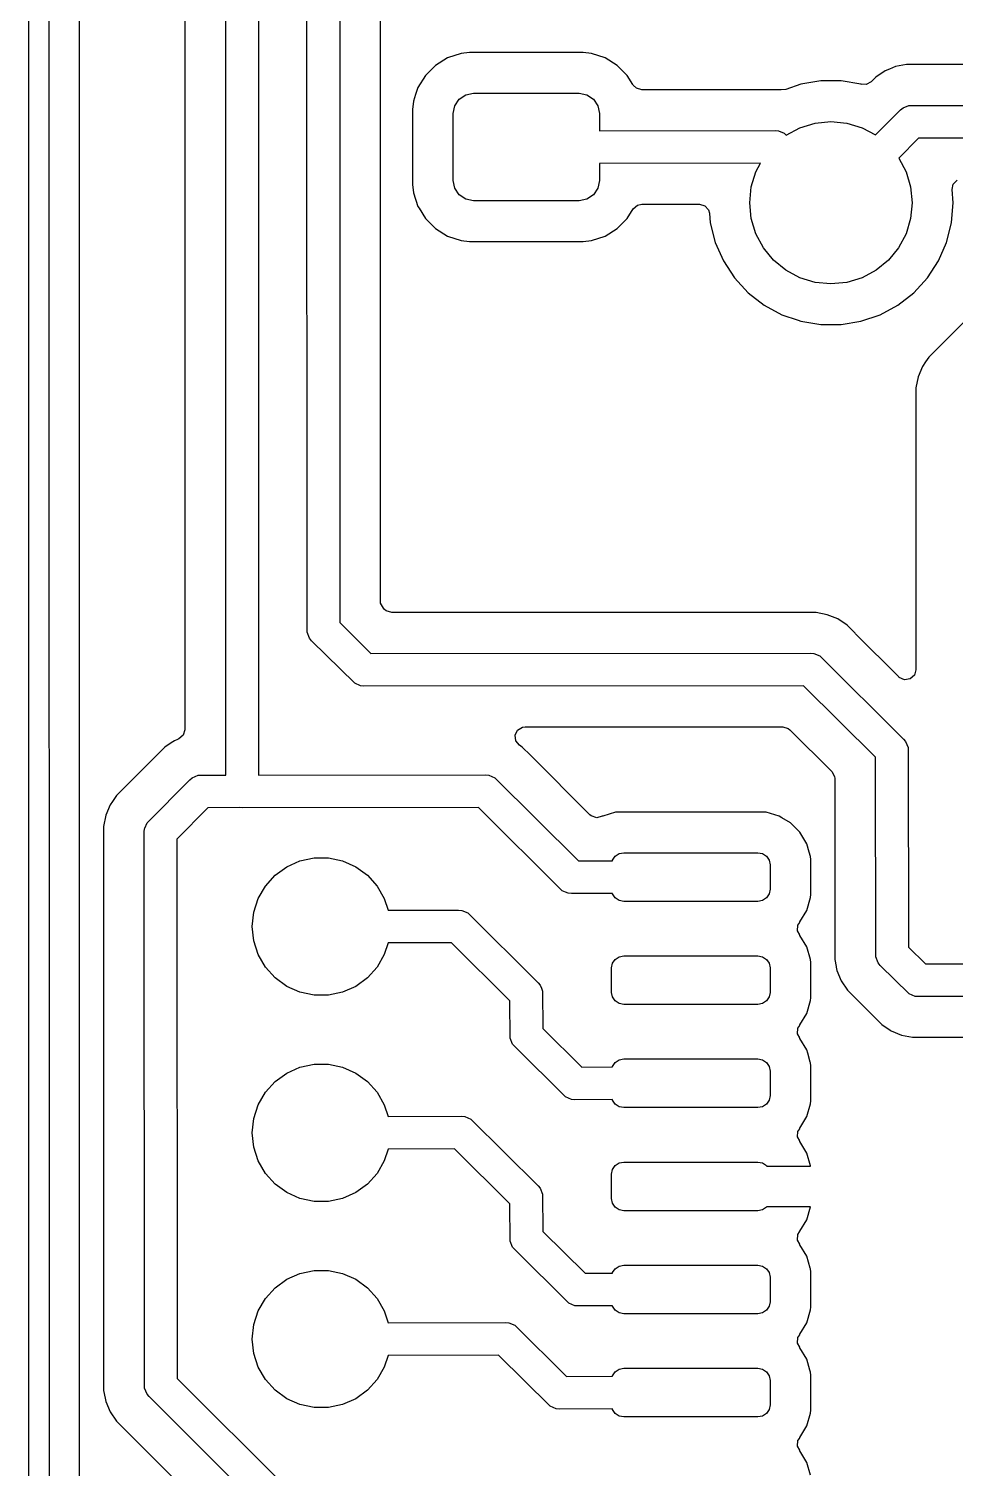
# Model space of a CAD drawing. Extents: x -25 to 25, y -54 to 54.
# Drawn here: x -25.12 to -13.72, y -4.34 to 13.39 of the extents above; entities that cross this region are included whole.
import ezdxf

# ---------------------------------------------------------------- set-up
doc = ezdxf.new("R2010")
doc.units = 0
doc.layers.add('BLACK', color=7, linetype='CONTINUOUS')

msp = doc.modelspace()

# ---------------------------------------------------------------- linework, layer by layer
at = {"layer": 'BLACK', "linetype": 'CONTINUOUS'}
for p, q in [((-25.122599, -50.989479), (-25.125, 51)), ((-24.877402, 50.98948), (-24.875, -51)), ((-24.4995, 3.569311), (-24.4995, 50.99625)), ((-23.2037, 45.424558), (-23.2037, 4.76016)), ((-22.699319, 4.201759), (-22.7032, 45.5)), ((-22.300693, 45.412525), (-22.296819, 4.199608)), ((-21.699296, 5.960358), (-21.7032, 37)), ((-21.300689, 36.912529), (-21.296811, 6.079597)), ((-20.7963, 6.342844), (-20.7963, 14.600014)), ((-20.118658, 12.942711), (-20.242711, 12.818658)), ((-19.969337, 13.034813), (-20.118658, 12.942711)), ((-19.969332, 13.034815), (-19.969337, 13.034813)), ((-19.8028, 13.089999), (-19.969332, 13.034815)), ((-19.802797, 13.09), (-19.8028, 13.089999)), ((-19.700019, 13.100499), (-19.802797, 13.09)), ((-19.700002, 13.1005), (-19.700019, 13.100499)), ((-18.29999, 13.1005), (-19.700002, 13.1005)), ((-18.197205, 13.09), (-18.29999, 13.1005)), ((-18.197203, 13.089999), (-18.197205, 13.09)), ((-18.030666, 13.034814), (-18.197203, 13.089999)), ((-17.881344, 12.942712), (-18.030666, 13.034814)), ((-17.757288, 12.818656), (-17.881344, 12.942712)), ((-14.31931, 12.953701), (-14.455256, 12.92666)), ((-14.319308, 12.953701), (-14.31931, 12.953701)), ((-14.180691, 12.953701), (-14.319308, 12.953701)), ((-14.174577, 12.953701), (-14.180691, 12.953701)), ((-14.174557, 12.9537), (-14.174577, 12.953701)), ((-9.825442, 12.9537), (-14.174557, 12.9537)), ((-20.242711, 12.818658), (-20.334813, 12.669337)), ((-17.688171, 12.706598), (-17.757288, 12.818656)), ((-14.698582, 12.796601), (-14.755102, 12.740082)), ((-14.583327, 12.873612), (-14.698582, 12.796601)), ((-14.53028, 12.895584), (-14.583327, 12.873612)), ((-14.455262, 12.926658), (-14.53028, 12.895584)), ((-14.455256, 12.92666), (-14.455262, 12.926658)), ((-20.334815, 12.669332), (-20.362651, 12.58533)), ((-20.334813, 12.669337), (-20.334815, 12.669332)), ((-19.745671, 12.58097), (-19.65, 12.6)), ((-19.65, 12.6), (-18.35, 12.6)), ((-18.35, 12.6), (-18.254329, 12.58097)), ((-17.684165, 12.700104), (-17.688171, 12.706598)), ((-17.645665, 12.660885), (-17.684165, 12.700104)), ((-17.578626, 12.6412), (-17.645665, 12.660885)), ((-16.012942, 12.6412), (-17.578626, 12.6412)), ((-16.012922, 12.641201), (-16.012942, 12.6412)), ((-16.006808, 12.641201), (-16.012922, 12.641201)), ((-15.868192, 12.641201), (-16.006808, 12.641201)), ((-15.868191, 12.641201), (-15.868192, 12.641201)), ((-15.862129, 12.640604), (-15.868191, 12.641201)), ((-15.86199, 12.642023), (-15.862129, 12.640604)), ((-15.805258, 12.64584), (-15.86199, 12.642023)), ((-15.619617, 12.709571), (-15.805258, 12.64584)), ((-15.374335, 12.7505), (-15.619617, 12.709571)), ((-15.125665, 12.7505), (-15.374335, 12.7505)), ((-14.880381, 12.709571), (-15.125665, 12.7505)), ((-14.875416, 12.708313), (-14.880381, 12.709571)), ((-14.874985, 12.710016), (-14.875416, 12.708313)), ((-14.816426, 12.706598), (-14.874985, 12.710016)), ((-14.755102, 12.740082), (-14.816426, 12.706598)), ((-20.39, 12.502796), (-20.4005, 12.400017)), ((-20.389999, 12.502796), (-20.39, 12.502796)), ((-20.362651, 12.58533), (-20.389999, 12.502797)), ((-20.389999, 12.502797), (-20.389999, 12.502796)), ((-19.9, 12.35), (-19.88097, 12.445671)), ((-19.88097, 12.445671), (-19.826777, 12.526777)), ((-19.826777, 12.526777), (-19.745671, 12.58097)), ((-18.254329, 12.58097), (-18.173223, 12.526777)), ((-18.173223, 12.526777), (-18.11903, 12.445671)), ((-18.11903, 12.445671), (-18.1, 12.35)), ((-14.393684, 12.393684), (-14.362892, 12.418955)), ((-14.362892, 12.418955), (-14.289642, 12.449296)), ((-14.289642, 12.449296), (-9.75, 12.4532)), ((-20.4005, 12.400017), (-20.4005, 11.474999)), ((-19.9, 11.525), (-19.9, 12.35)), ((-18.1, 12.35), (-18.1, 12.137979)), ((-15.44509, 12.230785), (-15.25, 12.25)), ((-15.25, 12.25), (-15.05491, 12.230785)), ((-14.700826, 12.084889), (-14.393684, 12.393684)), ((-18.1, 12.137979), (-15.9375, 12.1407)), ((-15.9375, 12.1407), (-15.897858, 12.136796)), ((-15.897858, 12.136796), (-15.897857, 12.136796)), ((-15.897857, 12.136796), (-15.824608, 12.106455)), ((-15.824608, 12.106455), (-15.80158, 12.083604)), ((-15.80158, 12.083604), (-15.632683, 12.17388)), ((-15.632683, 12.17388), (-15.44509, 12.230785)), ((-15.05491, 12.230785), (-14.867317, 12.17388)), ((-14.867317, 12.17388), (-14.700826, 12.084889)), ((-14.170802, 12.046869), (-14.415831, 11.80052)), ((-9.837663, 12.050595), (-14.170802, 12.046869)), ((-16.117626, 11.737928), (-18.1, 11.735433)), ((-18.1, 11.735433), (-18.1, 11.525)), ((-16.17388, 11.632683), (-16.117626, 11.737928)), ((-14.415831, 11.80052), (-14.32612, 11.632683)), ((-19.88097, 11.429329), (-19.9, 11.525)), ((-18.1, 11.525), (-18.11903, 11.429329)), ((-16.230785, 11.44509), (-16.17388, 11.632683)), ((-14.32612, 11.632683), (-14.269215, 11.44509)), ((-13.743704, 11.480496), (-13.694859, 11.530455)), ((-20.4005, 11.474999), (-20.400499, 11.474981)), ((-20.400499, 11.474981), (-20.39, 11.372204)), ((-20.39, 11.372204), (-20.389999, 11.372201)), ((-20.389999, 11.372201), (-20.334815, 11.205669)), ((-19.826777, 11.348223), (-19.88097, 11.429329)), ((-19.745671, 11.29403), (-19.826777, 11.348223)), ((-18.173223, 11.348223), (-18.254329, 11.29403)), ((-18.11903, 11.429329), (-18.173223, 11.348223)), ((-16.25, 11.25), (-16.230785, 11.44509)), ((-14.269215, 11.44509), (-14.25, 11.25)), ((-13.757785, 11.41206), (-13.743704, 11.480496)), ((-13.744357, 11.250006), (-13.757785, 11.41206)), ((-20.334815, 11.205669), (-20.334813, 11.205664)), ((-20.334813, 11.205664), (-20.320835, 11.183002)), ((-20.320835, 11.183002), (-20.242712, 11.056344)), ((-19.65, 11.275), (-19.745671, 11.29403)), ((-18.35, 11.275), (-19.65, 11.275)), ((-18.254329, 11.29403), (-18.35, 11.275)), ((-17.757288, 11.056344), (-17.684165, 11.174897)), ((-17.684165, 11.174897), (-17.632217, 11.221621)), ((-17.632217, 11.221621), (-17.578626, 11.2338)), ((-17.578626, 11.2338), (-16.868451, 11.2338)), ((-16.868451, 11.2338), (-16.801412, 11.214115)), ((-16.801412, 11.214115), (-16.755657, 11.161311)), ((-16.230785, 11.05491), (-16.25, 11.25)), ((-14.25, 11.25), (-14.269215, 11.05491)), ((-13.760404, 11.056343), (-13.744357, 11.249995)), ((-13.744357, 11.249995), (-13.744357, 11.250006)), ((-20.242712, 11.056344), (-20.118656, 10.932288)), ((-17.881344, 10.932288), (-17.757288, 11.056344)), ((-16.755657, 11.161311), (-16.744875, 11.12004)), ((-16.744875, 11.12004), (-16.73511, 11.002188)), ((-16.73511, 11.002188), (-16.735108, 11.002176)), ((-16.735108, 11.002176), (-16.674064, 10.761119)), ((-16.17388, 10.867317), (-16.230785, 11.05491)), ((-14.269215, 11.05491), (-14.32612, 10.867317)), ((-13.825937, 10.761119), (-13.764892, 11.002179)), ((-13.764892, 11.002179), (-13.760404, 11.056343)), ((-20.118656, 10.932288), (-19.969334, 10.840186)), ((-19.969334, 10.840186), (-19.802797, 10.785001)), ((-18.197203, 10.785001), (-18.030666, 10.840186)), ((-18.030666, 10.840186), (-17.881344, 10.932288)), ((-16.08147, 10.69443), (-16.17388, 10.867317)), ((-14.32612, 10.867317), (-14.41853, 10.69443)), ((-19.802797, 10.785001), (-19.700009, 10.7745)), ((-19.700009, 10.7745), (-18.299992, 10.774501)), ((-18.299992, 10.774501), (-18.197203, 10.785001)), ((-16.674064, 10.761119), (-16.574174, 10.533394)), ((-15.957107, 10.542893), (-16.08147, 10.69443)), ((-14.41853, 10.69443), (-14.542893, 10.542893)), ((-13.925827, 10.533393), (-13.825937, 10.761119)), ((-16.574174, 10.533394), (-16.438167, 10.325218)), ((-15.80557, 10.41853), (-15.957107, 10.542893)), ((-14.542893, 10.542893), (-14.69443, 10.41853)), ((-14.061836, 10.325215), (-13.925827, 10.533393)), ((-16.438167, 10.325218), (-16.438164, 10.325215)), ((-16.438164, 10.325215), (-16.269744, 10.142262)), ((-15.632683, 10.32612), (-15.80557, 10.41853)), ((-15.44509, 10.269215), (-15.632683, 10.32612)), ((-14.867317, 10.32612), (-15.05491, 10.269215)), ((-14.69443, 10.41853), (-14.867317, 10.32612)), ((-14.230256, 10.142262), (-14.061836, 10.325215)), ((-16.269744, 10.142262), (-16.073509, 9.989526)), ((-15.25, 10.25), (-15.44509, 10.269215)), ((-15.05491, 10.269215), (-15.25, 10.25)), ((-14.426491, 9.989526), (-14.230256, 10.142262)), ((-16.073509, 9.989526), (-15.85481, 9.871172)), ((-14.64519, 9.871172), (-14.426491, 9.989526)), ((-15.85481, 9.871172), (-15.653701, 9.802131)), ((-15.653701, 9.802131), (-15.619801, 9.790493)), ((-15.619801, 9.790493), (-15.619614, 9.790429)), ((-15.619614, 9.790429), (-15.374335, 9.7495)), ((-15.125665, 9.7495), (-14.880386, 9.790429)), ((-14.880386, 9.790429), (-14.64519, 9.871172)), ((-13.486009, 9.909175), (-13.738027, 9.657156)), ((-15.374335, 9.7495), (-15.125665, 9.7495)), ((-13.738027, 9.657156), (-13.94858, 9.446603)), ((-13.997592, 9.397592), (-14.0466, 9.348584)), ((-13.948583, 9.4466), (-13.997592, 9.397592)), ((-13.94858, 9.446603), (-13.948583, 9.4466)), ((-14.123613, 9.233325), (-14.176657, 9.105265)), ((-14.084232, 9.292262), (-14.123613, 9.233325)), ((-14.0466, 9.348584), (-14.084232, 9.292262)), ((-14.176659, 9.105257), (-14.203701, 8.969311)), ((-14.176657, 9.105265), (-14.176659, 9.105257)), ((-14.203701, 8.969311), (-14.203701, 8.824579)), ((-14.203701, 8.824579), (-14.2037, 8.824558)), ((-14.2037, 8.824558), (-14.2037, 5.574444)), ((-20.793466, 6.316486), (-20.7963, 6.342844)), ((-20.759981, 6.255163), (-20.793466, 6.316486)), ((-20.744837, 6.240019), (-20.759981, 6.255163)), ((-20.724195, 6.223385), (-20.744837, 6.240019)), ((-20.657156, 6.2037), (-20.724195, 6.223385)), ((-21.296811, 6.079597), (-20.912603, 5.699386)), ((-15.575442, 6.2037), (-20.657156, 6.2037)), ((-15.575422, 6.203701), (-15.575442, 6.2037)), ((-15.569308, 6.203701), (-15.575422, 6.203701)), ((-15.430692, 6.203701), (-15.569308, 6.203701)), ((-15.43069, 6.203701), (-15.430692, 6.203701)), ((-15.294744, 6.176659), (-15.43069, 6.203701)), ((-15.294736, 6.176657), (-15.294744, 6.176659)), ((-15.166677, 6.123614), (-15.294736, 6.176657)), ((-15.166672, 6.123611), (-15.166677, 6.123614)), ((-15.051417, 6.0466), (-15.166673, 6.123611)), ((-15.166673, 6.123611), (-15.166672, 6.123611)), ((-14.9534, 5.948583), (-15.051417, 6.0466)), ((-21.699296, 5.960357), (-21.699296, 5.960358)), ((-21.668955, 5.887108), (-21.699296, 5.960357)), ((-21.643684, 5.856316), (-21.668955, 5.887108)), ((-21.112892, 5.331045), (-21.643684, 5.856316)), ((-14.9534, 5.948582), (-14.9534, 5.948583)), ((-14.946333, 5.941515), (-14.9534, 5.948582)), ((-14.94633, 5.941512), (-14.946333, 5.941516)), ((-14.946333, 5.941516), (-14.946333, 5.941515)), ((-14.415382, 5.410565), (-14.94633, 5.941512)), ((-20.912603, 5.699386), (-15.5, 5.7032)), ((-15.5, 5.7032), (-15.460358, 5.699296)), ((-15.460358, 5.699296), (-15.460357, 5.699296)), ((-15.460357, 5.699296), (-15.387108, 5.668955)), ((-15.387108, 5.668955), (-14.356316, 4.643684)), ((-14.203701, 5.498246), (-14.223386, 5.431207)), ((-14.2037, 5.574444), (-14.203701, 5.574418)), ((-14.203701, 5.574418), (-14.203701, 5.498246)), ((-21.039642, 5.300704), (-21.112892, 5.331045)), ((-14.408904, 5.404533), (-14.415382, 5.410565)), ((-14.345348, 5.375508), (-14.408904, 5.404533)), ((-14.27619, 5.385452), (-14.345348, 5.375508)), ((-14.223386, 5.431207), (-14.27619, 5.385452)), ((-21, 5.2968), (-21.039642, 5.300704)), ((-15.587683, 5.300615), (-21, 5.2968)), ((-14.703079, 4.420749), (-15.587683, 5.300615)), ((-19.108595, 4.755162), (-19.049152, 4.791882)), ((-19.049152, 4.791882), (-19.016346, 4.7963)), ((-19.016346, 4.7963), (-15.842844, 4.7963)), ((-15.842844, 4.7963), (-15.775805, 4.776615)), ((-23.333327, 4.623611), (-23.37226, 4.597598)), ((-23.333326, 4.623612), (-23.333327, 4.623611)), ((-23.333322, 4.623614), (-23.333326, 4.623612)), ((-23.295818, 4.639149), (-23.333322, 4.623614)), ((-23.28512, 4.643581), (-23.295818, 4.639149)), ((-23.280242, 4.645601), (-23.28512, 4.643581)), ((-23.276189, 4.647366), (-23.280242, 4.645601)), ((-23.223385, 4.693121), (-23.276189, 4.647366)), ((-23.2037, 4.76016), (-23.223385, 4.693121)), ((-19.138749, 4.692135), (-19.108595, 4.755162)), ((-19.130042, 4.62281), (-19.138749, 4.692135)), ((-19.085236, 4.569198), (-19.130042, 4.62281)), ((-15.775805, 4.776615), (-15.755163, 4.759981)), ((-15.755163, 4.759981), (-15.240019, 4.244837)), ((-14.356316, 4.643684), (-14.331046, 4.612893)), ((-14.331046, 4.612893), (-14.331045, 4.612892)), ((-14.331045, 4.612892), (-14.300704, 4.539642)), ((-23.546603, 4.44858), (-23.94858, 4.046603)), ((-23.5466, 4.448583), (-23.546603, 4.44858)), ((-23.47812, 4.517063), (-23.5466, 4.448583)), ((-23.448584, 4.5466), (-23.47812, 4.517063)), ((-23.37226, 4.597598), (-23.448584, 4.5466)), ((-19.051422, 4.546604), (-19.085236, 4.569198)), ((-19.051414, 4.546598), (-19.051422, 4.546604)), ((-18.94908, 4.444264), (-19.051414, 4.546598)), ((-18.94906, 4.444242), (-18.94908, 4.444264)), ((-18.217115, 3.712297), (-18.94906, 4.444242)), ((-14.300704, 4.539642), (-14.296924, 2.08017)), ((-14.699296, 1.960358), (-14.703079, 4.420749)), ((-23.668955, 3.612892), (-23.143684, 4.143684)), ((-23.143684, 4.143684), (-23.112892, 4.168955)), ((-23.112892, 4.168955), (-23.039642, 4.199296)), ((-23.039642, 4.199296), (-22.699319, 4.201759)), ((-22.296819, 4.199608), (-19.5, 4.2032)), ((-19.5, 4.2032), (-19.460358, 4.199296)), ((-19.460358, 4.199296), (-19.460357, 4.199296)), ((-19.460357, 4.199296), (-19.387108, 4.168955)), ((-19.387108, 4.168955), (-18.357543, 3.144625)), ((-15.240019, 4.244837), (-15.206534, 4.183514)), ((-15.206534, 4.183514), (-15.2037, 4.157156)), ((-15.2037, 4.157156), (-15.2037, 2.074444)), ((-24.0466, 3.948584), (-24.094838, 3.876389)), ((-23.9877, 4.007483), (-24.0466, 3.948584)), ((-23.948583, 4.0466), (-23.9877, 4.007483)), ((-23.94858, 4.046603), (-23.948583, 4.0466)), ((-24.123613, 3.833325), (-24.176657, 3.705265)), ((-24.094838, 3.876389), (-24.123613, 3.833325)), ((-22.91984, 3.79738), (-23.300632, 3.412586)), ((-22.534217, 3.80017), (-22.91984, 3.79738)), ((-22.5, 3.7968), (-22.534217, 3.80017)), ((-19.587624, 3.800541), (-22.5, 3.7968)), ((-18.557893, 2.776046), (-19.587624, 3.800541)), ((-17.902574, 3.742598), (-18.060394, 3.696746)), ((-17.902568, 3.742599), (-17.902574, 3.742598)), ((-17.865702, 3.7455), (-17.902568, 3.742599)), ((-17.865694, 3.7455), (-17.865702, 3.7455)), ((-16.084306, 3.7455), (-17.865694, 3.7455)), ((-16.084299, 3.7455), (-16.084306, 3.7455)), ((-16.047433, 3.742599), (-16.084299, 3.7455)), ((-16.047427, 3.742598), (-16.047433, 3.742599)), ((-15.889607, 3.696746), (-16.047427, 3.742598)), ((-24.4995, -49.378712), (-24.4995, 3.569311)), ((-24.176659, 3.705257), (-24.203701, 3.569311)), ((-24.203701, 3.569311), (-24.203701, 3.424579)), ((-24.176657, 3.705265), (-24.176659, 3.705257)), ((-23.696882, 3.545469), (-23.668955, 3.612892)), ((-18.200302, 3.698224), (-18.217115, 3.712297)), ((-18.134039, 3.676064), (-18.200302, 3.698224)), ((-18.066315, 3.693245), (-18.134039, 3.676064)), ((-18.060399, 3.696744), (-18.066315, 3.693245)), ((-18.060394, 3.696746), (-18.060399, 3.696744)), ((-15.889604, 3.696745), (-15.889607, 3.696746)), ((-15.889603, 3.696745), (-15.889604, 3.696745)), ((-15.889602, 3.696744), (-15.889603, 3.696745)), ((-15.854634, 3.676064), (-15.889602, 3.696744)), ((-15.748138, 3.613083), (-15.854634, 3.676064)), ((-15.74813, 3.613077), (-15.748138, 3.613083)), ((-15.631924, 3.496871), (-15.74813, 3.613077)), ((-24.203701, 3.424579), (-24.2037, 3.424558)), ((-24.2037, 3.424558), (-24.2037, -3.235556)), ((-23.7032, 3.5), (-23.699296, 3.539642)), ((-23.699296, -3.349642), (-23.7032, 3.5)), ((-23.699296, 3.539642), (-23.696882, 3.545469)), ((-23.300632, 3.412586), (-23.296845, -3.231059)), ((-15.631921, 3.496867), (-15.631924, 3.496871)), ((-15.631919, 3.496865), (-15.631921, 3.496867)), ((-15.548256, 3.355398), (-15.631919, 3.496865)), ((-17.938582, 3.152403), (-17.906066, 3.201066)), ((-17.906066, 3.201066), (-17.857403, 3.233582)), ((-17.857403, 3.233582), (-17.8, 3.245)), ((-17.8, 3.245), (-16.15, 3.245)), ((-16.15, 3.245), (-16.092597, 3.233582)), ((-16.092597, 3.233582), (-16.043934, 3.201066)), ((-16.043934, 3.201066), (-16.011418, 3.152403)), ((-15.548256, 3.355397), (-15.548256, 3.355398)), ((-15.548255, 3.355394), (-15.548256, 3.355397)), ((-15.517746, 3.250382), (-15.548255, 3.355394)), ((-15.502402, 3.197569), (-15.517746, 3.250382)), ((-15.4995, 3.160694), (-15.502402, 3.197569)), ((-22.093761, 2.966673), (-21.95, 3.071122)), ((-21.95, 3.071122), (-21.787664, 3.143398)), ((-21.787664, 3.143398), (-21.613849, 3.180344)), ((-21.613849, 3.180344), (-21.436151, 3.180344)), ((-21.436151, 3.180344), (-21.262336, 3.143398)), ((-21.262336, 3.143398), (-21.1, 3.071122)), ((-21.1, 3.071122), (-20.956239, 2.966673)), ((-18.357543, 3.144625), (-17.939915, 3.145705)), ((-17.939915, 3.145705), (-17.938582, 3.152403)), ((-16.011418, 3.152403), (-16, 3.095)), ((-16, 3.095), (-16, 2.795)), ((-15.4995, 2.729306), (-15.4995, 3.160694)), ((-22.212664, 2.834617), (-22.093761, 2.966673)), ((-20.956239, 2.966673), (-20.837336, 2.834617)), ((-22.356425, 2.511725), (-22.301514, 2.680726)), ((-22.301514, 2.680726), (-22.212664, 2.834617)), ((-20.837336, 2.834617), (-20.748486, 2.680726)), ((-20.748486, 2.680726), (-20.701542, 2.536245)), ((-18.557892, 2.776045), (-18.557893, 2.776046)), ((-18.51911, 2.759981), (-18.557892, 2.776045)), ((-18.484643, 2.745704), (-18.51911, 2.759981)), ((-18.484642, 2.745704), (-18.484643, 2.745704)), ((-18.445, 2.7418), (-18.484642, 2.745704)), ((-17.939678, 2.743107), (-18.445, 2.7418)), ((-17.938582, 2.737597), (-17.939678, 2.743107)), ((-17.906066, 2.688934), (-17.938582, 2.737597)), ((-17.857403, 2.656418), (-17.906066, 2.688934)), ((-16.043934, 2.688934), (-16.092597, 2.656418)), ((-16.011418, 2.737597), (-16.043934, 2.688934)), ((-16, 2.795), (-16.011418, 2.737597)), ((-15.548256, 2.534602), (-15.502402, 2.692431)), ((-15.502402, 2.692431), (-15.4995, 2.729306)), ((-22.375, 2.335), (-22.356425, 2.511725)), ((-20.701542, 2.536245), (-19.835, 2.5382)), ((-19.835, 2.5382), (-19.795358, 2.534296)), ((-19.795358, 2.534296), (-19.795357, 2.534296)), ((-19.795357, 2.534296), (-19.722108, 2.503955)), ((-19.722108, 2.503955), (-18.856316, 1.643684)), ((-17.8, 2.645), (-17.857403, 2.656418)), ((-16.15, 2.645), (-17.8, 2.645)), ((-16.092597, 2.656418), (-16.15, 2.645)), ((-15.631919, 2.393135), (-15.548256, 2.534602)), ((-22.356425, 2.158275), (-22.375, 2.335)), ((-15.660845, 2.283579), (-15.655896, 2.353274)), ((-15.655896, 2.353274), (-15.63506, 2.385696)), ((-15.636702, 2.386969), (-15.631925, 2.39313)), ((-15.63506, 2.385696), (-15.636702, 2.386969)), ((-15.631925, 2.39313), (-15.631919, 2.393135)), ((-22.301514, 1.989274), (-22.356425, 2.158275)), ((-20.701574, 2.133659), (-20.748486, 1.989274)), ((-19.922427, 2.135418), (-20.701574, 2.133659)), ((-19.202623, 1.420204), (-19.922427, 2.135418)), ((-15.63425, 2.234934), (-15.660845, 2.283579)), ((-15.636702, 2.233031), (-15.63425, 2.234934)), ((-15.631922, 2.226868), (-15.636702, 2.233031)), ((-15.631919, 2.226865), (-15.631922, 2.226868)), ((-15.548256, 2.085398), (-15.631919, 2.226865)), ((-22.212664, 1.835383), (-22.301514, 1.989274)), ((-20.748486, 1.989274), (-20.837336, 1.835383)), ((-17.906066, 1.931066), (-17.857403, 1.963582)), ((-17.857403, 1.963582), (-17.8, 1.975)), ((-17.8, 1.975), (-16.15, 1.975)), ((-16.15, 1.975), (-16.092597, 1.963582)), ((-16.092597, 1.963582), (-16.043934, 1.931066)), ((-15.548256, 2.085397), (-15.548256, 2.085398)), ((-15.548255, 2.085394), (-15.548256, 2.085397)), ((-15.502417, 1.927619), (-15.548255, 2.085394)), ((-15.2037, 2.074444), (-15.203701, 2.074418)), ((-15.203701, 2.074418), (-15.203701, 2.069308)), ((-15.203701, 2.069308), (-15.203701, 1.930692)), ((-14.699296, 1.960357), (-14.699296, 1.960358)), ((-14.668955, 1.887108), (-14.699296, 1.960357)), ((-14.296924, 2.08017), (-14.088034, 1.874522)), ((-22.093761, 1.703327), (-22.212664, 1.835383)), ((-20.837336, 1.835383), (-20.956239, 1.703327)), ((-17.95, 1.825), (-17.938582, 1.882403)), ((-17.95, 1.525), (-17.95, 1.825)), ((-17.938582, 1.882403), (-17.906066, 1.931066)), ((-16.043934, 1.931066), (-16.011418, 1.882403)), ((-16.011418, 1.882403), (-16, 1.825)), ((-16, 1.825), (-16, 1.525)), ((-15.502402, 1.927569), (-15.502417, 1.927619)), ((-15.4995, 1.890694), (-15.502402, 1.927569)), ((-15.4995, 1.459306), (-15.4995, 1.890694)), ((-15.203701, 1.930692), (-15.186149, 1.842454)), ((-15.186149, 1.842454), (-15.184333, 1.833328)), ((-15.184333, 1.833328), (-15.184333, 1.833326)), ((-15.184333, 1.833326), (-15.176659, 1.794746)), ((-15.176659, 1.794746), (-15.176656, 1.794734)), ((-15.176656, 1.794734), (-15.123614, 1.666677)), ((-14.643684, 1.856316), (-14.668955, 1.887108)), ((-14.287893, 1.506046), (-14.643684, 1.856316)), ((-14.088034, 1.874522), (-12.989761, 1.87648)), ((-21.95, 1.598878), (-22.093761, 1.703327)), ((-21.787664, 1.526602), (-21.95, 1.598878)), ((-21.1, 1.598878), (-21.262336, 1.526602)), ((-20.956239, 1.703327), (-21.1, 1.598878)), ((-18.856316, 1.643684), (-18.831046, 1.612893)), ((-18.831046, 1.612893), (-18.831045, 1.612892)), ((-18.831045, 1.612892), (-18.81512, 1.574445)), ((-15.123614, 1.666677), (-15.046599, 1.551415)), ((-21.613849, 1.489656), (-21.787664, 1.526602)), ((-21.436151, 1.489656), (-21.613849, 1.489656)), ((-21.262336, 1.526602), (-21.436151, 1.489656)), ((-19.199296, 0.960358), (-19.202623, 1.420204)), ((-18.81512, 1.574445), (-18.805581, 1.551415)), ((-18.805581, 1.551415), (-18.800704, 1.539642)), ((-18.800704, 1.539642), (-18.797379, 1.080018)), ((-17.938582, 1.467597), (-17.95, 1.525)), ((-17.906066, 1.418934), (-17.938582, 1.467597)), ((-17.857403, 1.386418), (-17.906066, 1.418934)), ((-16.043934, 1.418934), (-16.092597, 1.386418)), ((-16.011418, 1.467597), (-16.043934, 1.418934)), ((-16, 1.525), (-16.011418, 1.467597)), ((-15.548256, 1.264602), (-15.502402, 1.422431)), ((-15.502402, 1.422431), (-15.4995, 1.459306)), ((-15.046599, 1.551415), (-14.944264, 1.44908)), ((-14.944264, 1.44908), (-14.944242, 1.44906)), ((-14.944242, 1.44906), (-14.724726, 1.229544)), ((-14.287892, 1.506045), (-14.287893, 1.506046)), ((-14.248325, 1.489656), (-14.287892, 1.506045)), ((-14.214643, 1.475704), (-14.248325, 1.489656)), ((-14.214642, 1.475704), (-14.214643, 1.475704)), ((-14.175, 1.4718), (-14.214642, 1.475704)), ((-12.989839, 1.473914), (-14.175, 1.4718)), ((-17.8, 1.375), (-17.857403, 1.386418)), ((-16.15, 1.375), (-17.8, 1.375)), ((-16.092597, 1.386418), (-16.15, 1.375)), ((-15.631919, 1.123135), (-15.548256, 1.264602)), ((-18.797379, 1.080018), (-18.317764, 0.604634)), ((-15.660845, 1.013579), (-15.655896, 1.083274)), ((-15.655896, 1.083274), (-15.63506, 1.115696)), ((-15.636702, 1.116969), (-15.631925, 1.12313)), ((-15.63506, 1.115696), (-15.636702, 1.116969)), ((-15.631925, 1.12313), (-15.631919, 1.123135)), ((-14.724726, 1.229544), (-14.724697, 1.229513)), ((-14.724697, 1.229513), (-14.623586, 1.128402)), ((-14.623586, 1.128402), (-14.522855, 1.061096)), ((-19.199296, 0.960357), (-19.199296, 0.960358)), ((-19.168955, 0.887108), (-19.199296, 0.960357)), ((-19.143684, 0.856316), (-19.168955, 0.887108)), ((-15.63425, 0.964934), (-15.660845, 1.013579)), ((-15.636702, 0.963031), (-15.63425, 0.964934)), ((-15.631922, 0.956868), (-15.636702, 0.963031)), ((-15.631919, 0.956865), (-15.631922, 0.956868)), ((-15.548256, 0.815398), (-15.631919, 0.956865)), ((-14.522855, 1.061096), (-14.522854, 1.061095)), ((-14.522854, 1.061095), (-14.508336, 1.051394)), ((-14.508336, 1.051394), (-14.508321, 1.051386)), ((-14.508321, 1.051386), (-14.380267, 0.998345)), ((-14.380267, 0.998345), (-14.380262, 0.998343)), ((-14.380262, 0.998343), (-14.380258, 0.998343)), ((-14.380258, 0.998343), (-14.380257, 0.998342)), ((-14.380257, 0.998342), (-14.244312, 0.9713)), ((-14.244312, 0.9713), (-14.244309, 0.9713)), ((-14.244309, 0.9713), (-14.244308, 0.9713)), ((-14.244308, 0.9713), (-13.571603, 0.9713)), ((-18.517892, 0.236045), (-19.143684, 0.856316)), ((-15.536164, 0.773776), (-15.548256, 0.815398)), ((-15.504969, 0.666403), (-15.536164, 0.773776)), ((-21.95, 0.531122), (-21.787664, 0.603398)), ((-21.787664, 0.603398), (-21.613849, 0.640344)), ((-21.613849, 0.640344), (-21.436151, 0.640344)), ((-21.436151, 0.640344), (-21.262336, 0.603398)), ((-21.262336, 0.603398), (-21.1, 0.531122)), ((-18.317764, 0.604634), (-17.939928, 0.605637)), ((-17.939928, 0.605637), (-17.938582, 0.612403)), ((-17.938582, 0.612403), (-17.906066, 0.661066)), ((-17.906066, 0.661066), (-17.857403, 0.693582)), ((-17.857403, 0.693582), (-17.8, 0.705)), ((-17.8, 0.705), (-16.15, 0.705)), ((-16.15, 0.705), (-16.092597, 0.693582)), ((-16.092597, 0.693582), (-16.043934, 0.661066)), ((-16.043934, 0.661066), (-16.011418, 0.612403)), ((-16.011418, 0.612403), (-16, 0.555)), ((-16, 0.555), (-16, 0.255)), ((-15.502402, 0.657569), (-15.504969, 0.666403)), ((-15.4995, 0.620694), (-15.502402, 0.657569)), ((-15.4995, 0.189306), (-15.4995, 0.620694)), ((-22.212664, 0.294617), (-22.093761, 0.426673)), ((-22.093761, 0.426673), (-21.95, 0.531122)), ((-21.1, 0.531122), (-20.956239, 0.426673)), ((-20.956239, 0.426673), (-20.837336, 0.294617)), ((-22.301514, 0.140726), (-22.212664, 0.294617)), ((-20.837336, 0.294617), (-20.748486, 0.140726)), ((-18.444643, 0.205704), (-18.517892, 0.236045)), ((-18.444642, 0.205704), (-18.444643, 0.205704)), ((-18.405, 0.2018), (-18.444642, 0.205704)), ((-17.939664, 0.203037), (-18.405, 0.2018)), ((-17.938582, 0.197597), (-17.939664, 0.203037)), ((-17.906066, 0.148934), (-17.938582, 0.197597)), ((-16.011418, 0.197597), (-16.043934, 0.148934)), ((-16, 0.255), (-16.011418, 0.197597)), ((-15.502402, 0.152431), (-15.4995, 0.189306)), ((-22.356425, -0.028275), (-22.301514, 0.140726)), ((-20.748486, 0.140726), (-20.701528, -0.003799)), ((-17.857403, 0.116418), (-17.906066, 0.148934)), ((-17.8, 0.105), (-17.857403, 0.116418)), ((-16.15, 0.105), (-17.8, 0.105)), ((-16.092597, 0.116418), (-16.15, 0.105)), ((-16.043934, 0.148934), (-16.092597, 0.116418)), ((-15.548256, -0.005398), (-15.502402, 0.152431)), ((-22.375, -0.205), (-22.356425, -0.028275)), ((-20.701528, -0.003799), (-19.795, -0.0018)), ((-19.795, -0.0018), (-19.755358, -0.005704)), ((-19.755358, -0.005704), (-19.755357, -0.005704)), ((-19.755357, -0.005704), (-19.682108, -0.036045)), ((-19.682108, -0.036045), (-18.856316, -0.856316)), ((-15.656251, -0.187082), (-15.635144, -0.154232)), ((-15.636699, -0.153026), (-15.631923, -0.146868)), ((-15.635144, -0.154232), (-15.636699, -0.153026)), ((-15.631923, -0.146868), (-15.631919, -0.146865)), ((-15.631919, -0.146865), (-15.548256, -0.005398)), ((-22.356425, -0.381725), (-22.375, -0.205)), ((-15.661198, -0.256776), (-15.656251, -0.187082)), ((-15.634634, -0.305364), (-15.661198, -0.256776)), ((-15.6371, -0.307278), (-15.634634, -0.305364)), ((-15.632315, -0.313447), (-15.6371, -0.307278)), ((-15.548719, -0.454801), (-15.632315, -0.313447)), ((-22.301514, -0.550726), (-22.356425, -0.381725)), ((-20.701587, -0.406383), (-20.748486, -0.550726)), ((-19.882416, -0.404576), (-20.701587, -0.406383)), ((-19.202623, -1.079824), (-19.882416, -0.404576)), ((-15.5029, -0.612513), (-15.548719, -0.454801)), ((-22.212664, -0.704617), (-22.301514, -0.550726)), ((-22.093761, -0.836673), (-22.212664, -0.704617)), ((-20.837336, -0.704617), (-20.956239, -0.836673)), ((-20.748486, -0.550726), (-20.837336, -0.704617)), ((-17.95, -0.715), (-17.938582, -0.657597)), ((-17.938582, -0.657597), (-17.906066, -0.608934)), ((-17.906066, -0.608934), (-17.857403, -0.576418)), ((-17.857403, -0.576418), (-17.8, -0.565)), ((-17.8, -0.565), (-16.15, -0.565)), ((-16.15, -0.565), (-16.092597, -0.576418)), ((-16.092597, -0.576418), (-16.043934, -0.608934)), ((-16.043934, -0.608934), (-16.039881, -0.615)), ((-16.039881, -0.615), (-15.502705, -0.615)), ((-15.502705, -0.614998), (-15.5029, -0.612513)), ((-15.502705, -0.615), (-15.502705, -0.614998)), ((-21.95, -0.941122), (-22.093761, -0.836673)), ((-20.956239, -0.836673), (-21.1, -0.941122)), ((-18.856316, -0.856316), (-18.831045, -0.887108)), ((-17.95, -1.015), (-17.95, -0.715)), ((-21.787664, -1.013398), (-21.95, -0.941122)), ((-21.613849, -1.050344), (-21.787664, -1.013398)), ((-21.436151, -1.050344), (-21.613849, -1.050344)), ((-21.262336, -1.013398), (-21.436151, -1.050344)), ((-21.1, -0.941122), (-21.262336, -1.013398)), ((-18.831045, -0.887108), (-18.800704, -0.960358)), ((-18.800704, -0.960358), (-18.797379, -1.42003)), ((-17.938582, -1.072403), (-17.95, -1.015)), ((-19.199296, -1.539642), (-19.202623, -1.079824)), ((-17.906066, -1.121066), (-17.938582, -1.072403)), ((-17.857403, -1.153582), (-17.906066, -1.121066)), ((-17.8, -1.165), (-17.857403, -1.153582)), ((-16.15, -1.165), (-17.8, -1.165)), ((-16.092597, -1.153582), (-16.15, -1.165)), ((-16.043934, -1.121066), (-16.092597, -1.153582)), ((-16.039881, -1.115), (-16.043934, -1.121066)), ((-15.502705, -1.115), (-16.039881, -1.115)), ((-15.548719, -1.275198), (-15.5029, -1.117486)), ((-15.5029, -1.117486), (-15.502705, -1.115001)), ((-15.502705, -1.115001), (-15.502705, -1.115)), ((-15.637097, -1.422717), (-15.632314, -1.41655)), ((-15.632314, -1.41655), (-15.548719, -1.275198)), ((-19.199296, -1.539643), (-19.199296, -1.539642)), ((-19.168955, -1.612892), (-19.199296, -1.539643)), ((-18.797379, -1.42003), (-18.277743, -1.935357)), ((-15.661202, -1.52605), (-15.656244, -1.456356)), ((-15.634365, -1.575155), (-15.661202, -1.52605)), ((-15.656244, -1.456356), (-15.635446, -1.423998)), ((-15.635446, -1.423998), (-15.637097, -1.422717)), ((-15.636702, -1.576969), (-15.634365, -1.575155)), ((-15.631922, -1.583132), (-15.636702, -1.576969)), ((-15.631919, -1.583135), (-15.631922, -1.583132)), ((-15.548256, -1.724602), (-15.631919, -1.583135)), ((-19.143684, -1.643684), (-19.168955, -1.612892)), ((-18.477892, -2.303955), (-19.143684, -1.643684)), ((-15.548256, -1.724603), (-15.548256, -1.724602)), ((-15.548255, -1.724606), (-15.548256, -1.724603)), ((-15.504969, -1.873597), (-15.548255, -1.724606)), ((-21.95, -2.008878), (-21.787664, -1.936602)), ((-21.787664, -1.936602), (-21.613849, -1.899656)), ((-21.613849, -1.899656), (-21.436151, -1.899656)), ((-21.436151, -1.899656), (-21.262336, -1.936602)), ((-21.262336, -1.936602), (-21.1, -2.008878)), ((-18.277743, -1.935357), (-17.939943, -1.934435)), ((-17.939943, -1.934435), (-17.938582, -1.927597)), ((-17.938582, -1.927597), (-17.906066, -1.878934)), ((-17.906066, -1.878934), (-17.857403, -1.846418)), ((-17.857403, -1.846418), (-17.8, -1.835)), ((-17.8, -1.835), (-16.15, -1.835)), ((-16.15, -1.835), (-16.092597, -1.846418)), ((-16.092597, -1.846418), (-16.043934, -1.878934)), ((-16.043934, -1.878934), (-16.011418, -1.927597)), ((-16.011418, -1.927597), (-16, -1.985)), ((-15.502402, -1.882431), (-15.504969, -1.873597)), ((-15.4995, -1.919306), (-15.502402, -1.882431)), ((-15.4995, -2.350694), (-15.4995, -1.919306)), ((-22.212664, -2.245383), (-22.093761, -2.113327)), ((-22.093761, -2.113327), (-21.95, -2.008878)), ((-21.1, -2.008878), (-20.956239, -2.113327)), ((-20.956239, -2.113327), (-20.837336, -2.245383)), ((-16, -1.985), (-16, -2.285)), ((-22.301514, -2.399274), (-22.212664, -2.245383)), ((-20.837336, -2.245383), (-20.748486, -2.399274)), ((-18.404642, -2.334296), (-18.477892, -2.303955)), ((-16, -2.285), (-16.011418, -2.342403)), ((-22.356425, -2.568275), (-22.301514, -2.399274)), ((-20.748486, -2.399274), (-20.701383, -2.544244)), ((-18.365, -2.3382), (-18.404642, -2.334296)), ((-17.93965, -2.337038), (-18.365, -2.3382)), ((-17.938582, -2.342403), (-17.93965, -2.337038)), ((-17.906066, -2.391066), (-17.938582, -2.342403)), ((-17.857403, -2.423582), (-17.906066, -2.391066)), ((-17.8, -2.435), (-17.857403, -2.423582)), ((-16.15, -2.435), (-17.8, -2.435)), ((-16.092597, -2.423582), (-16.15, -2.435)), ((-16.043934, -2.391066), (-16.092597, -2.423582)), ((-16.011418, -2.342403), (-16.043934, -2.391066)), ((-15.548256, -2.545398), (-15.502402, -2.387569)), ((-15.502402, -2.387569), (-15.4995, -2.350694)), ((-22.375, -2.745), (-22.356425, -2.568275)), ((-20.701383, -2.544244), (-19.255, -2.5418)), ((-19.255, -2.5418), (-19.215358, -2.545704)), ((-19.215358, -2.545704), (-19.215357, -2.545704)), ((-19.215357, -2.545704), (-19.142108, -2.576045)), ((-19.142108, -2.576045), (-18.507678, -3.205405)), ((-15.631919, -2.686865), (-15.548256, -2.545398)), ((-22.356425, -2.921725), (-22.375, -2.745)), ((-15.660845, -2.796421), (-15.655896, -2.726726)), ((-15.63425, -2.845066), (-15.660845, -2.796421)), ((-15.655896, -2.726726), (-15.63506, -2.694304)), ((-15.636702, -2.693031), (-15.631925, -2.68687)), ((-15.63506, -2.694304), (-15.636702, -2.693031)), ((-15.631925, -2.68687), (-15.631919, -2.686865)), ((-22.301514, -3.090726), (-22.356425, -2.921725)), ((-20.701725, -2.946808), (-20.748486, -3.090726)), ((-19.342408, -2.94451), (-20.701725, -2.946808)), ((-18.707892, -3.573955), (-19.342408, -2.94451)), ((-15.636702, -2.846969), (-15.63425, -2.845066)), ((-15.631922, -2.853132), (-15.636702, -2.846969)), ((-15.631919, -2.853135), (-15.631922, -2.853132)), ((-15.548256, -2.994602), (-15.631919, -2.853135)), ((-15.548256, -2.994603), (-15.548256, -2.994602)), ((-15.548255, -2.994606), (-15.548256, -2.994603)), ((-15.508973, -3.129815), (-15.548255, -2.994606)), ((-22.212664, -3.244617), (-22.301514, -3.090726)), ((-20.748486, -3.090726), (-20.837336, -3.244617)), ((-17.938582, -3.197597), (-17.906066, -3.148934)), ((-17.906066, -3.148934), (-17.857403, -3.116418)), ((-17.857403, -3.116418), (-17.8, -3.105)), ((-17.8, -3.105), (-16.15, -3.105)), ((-16.15, -3.105), (-16.092597, -3.116418)), ((-16.092597, -3.116418), (-16.043934, -3.148934)), ((-16.043934, -3.148934), (-16.011418, -3.197597)), ((-15.502402, -3.152431), (-15.508973, -3.129815)), ((-15.4995, -3.189306), (-15.502402, -3.152431)), ((-15.4995, -3.620694), (-15.4995, -3.189306)), ((-24.2037, -3.235556), (-24.203701, -3.235582)), ((-24.203701, -3.235582), (-24.203701, -3.37931)), ((-23.699296, -3.349643), (-23.699296, -3.349642)), ((-23.668955, -3.422892), (-23.699296, -3.349643)), ((-23.296845, -3.231059), (-21.964689, -4.559549)), ((-22.093761, -3.376673), (-22.212664, -3.244617)), ((-20.837336, -3.244617), (-20.956239, -3.376673)), ((-18.507678, -3.205405), (-17.93987, -3.204069)), ((-17.93987, -3.204069), (-17.938582, -3.197597)), ((-16.011418, -3.197597), (-16, -3.255)), ((-16, -3.255), (-16, -3.555)), ((-24.203701, -3.37931), (-24.184803, -3.474309)), ((-24.184803, -3.474309), (-24.184803, -3.474311)), ((-24.184803, -3.474311), (-24.176659, -3.515254)), ((-24.176659, -3.515254), (-24.176656, -3.515266)), ((-24.176656, -3.515266), (-24.123614, -3.643323)), ((-23.643684, -3.453684), (-23.668955, -3.422892)), ((-22.247612, -4.845913), (-23.643684, -3.453684)), ((-21.95, -3.481122), (-22.093761, -3.376673)), ((-21.787664, -3.553398), (-21.95, -3.481122)), ((-21.1, -3.481122), (-21.262336, -3.553398)), ((-20.956239, -3.376673), (-21.1, -3.481122)), ((-24.123614, -3.643323), (-24.046599, -3.758585)), ((-21.613849, -3.590344), (-21.787664, -3.553398)), ((-21.436151, -3.590344), (-21.613849, -3.590344)), ((-21.262336, -3.553398), (-21.436151, -3.590344)), ((-18.634642, -3.604296), (-18.707892, -3.573955)), ((-18.595, -3.6082), (-18.634642, -3.604296)), ((-17.939725, -3.606658), (-18.595, -3.6082)), ((-17.938582, -3.612403), (-17.939725, -3.606658)), ((-17.906066, -3.661066), (-17.938582, -3.612403)), ((-17.857403, -3.693582), (-17.906066, -3.661066)), ((-17.8, -3.705), (-17.857403, -3.693582)), ((-16.15, -3.705), (-17.8, -3.705)), ((-16.092597, -3.693582), (-16.15, -3.705)), ((-16.043934, -3.661066), (-16.092597, -3.693582)), ((-16.011418, -3.612403), (-16.043934, -3.661066)), ((-16, -3.555), (-16.011418, -3.612403)), ((-15.548256, -3.815398), (-15.502402, -3.657569)), ((-15.502402, -3.657569), (-15.4995, -3.620694)), ((-24.046599, -3.758585), (-23.944264, -3.86092)), ((-23.944264, -3.86092), (-23.944242, -3.86094)), ((-23.944242, -3.86094), (-23.237864, -4.567318)), ((-15.631919, -3.956865), (-15.548256, -3.815398)), ((-15.660845, -4.066421), (-15.655896, -3.996726)), ((-15.63425, -4.115066), (-15.660845, -4.066421)), ((-15.655896, -3.996726), (-15.63506, -3.964304)), ((-15.636702, -3.963031), (-15.631925, -3.95687)), ((-15.63506, -3.964304), (-15.636702, -3.963031)), ((-15.631925, -3.95687), (-15.631919, -3.956865)), ((-15.636702, -4.116969), (-15.63425, -4.115066)), ((-15.631922, -4.123132), (-15.636702, -4.116969)), ((-15.631919, -4.123135), (-15.631922, -4.123132)), ((-15.548256, -4.264602), (-15.631919, -4.123135)), ((-15.548256, -4.264603), (-15.548256, -4.264602)), ((-15.548255, -4.264606), (-15.548256, -4.264603)), ((-15.502403, -4.422426), (-15.548255, -4.264606))]:
    msp.add_line(p, q, dxfattribs=at)

doc.saveas('drawing.dxf')
